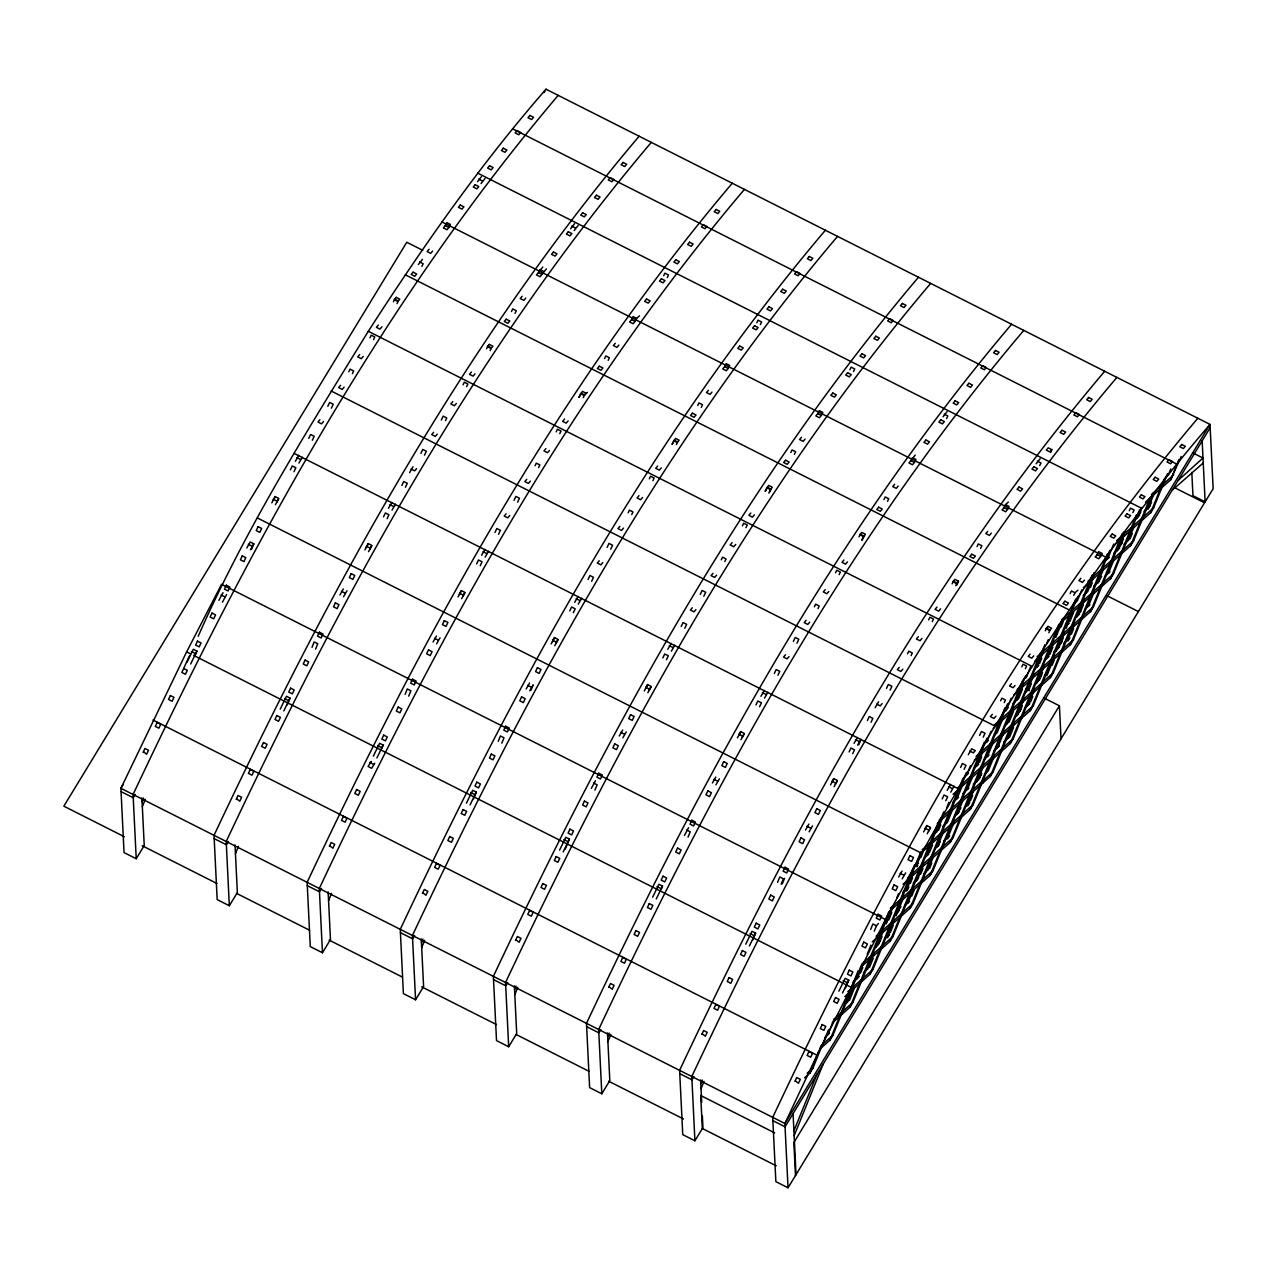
<?xml version="1.0" encoding="UTF-8"?>
<svg xmlns="http://www.w3.org/2000/svg" width="1277" height="1277" viewBox="0 0 1277 1277"><rect width="100%" height="100%" fill="white"/><g stroke="black" fill="none" stroke-linecap="round" stroke-linejoin="round"><path stroke-width="1.5" d="M142.338 806.665L145.307 799.322M235.463 853.674L238.432 846.332M328.572 900.668L331.541 893.341M421.681 947.678L424.666 940.335M514.807 994.687L517.776 987.344M607.916 1041.697L610.885 1034.354M701.041 1088.69L704.01 1081.364M794.15 1135.7L823.138 1064.172M187.096 662.125L193.338 649.259L196.913 651.062L194.87 656.107M190.688 663.944L196.913 651.062M218.878 600.334L222.996 592.672M222.453 602.137L226.588 594.475M246.812 547.977L250.244 542.007L253.82 543.826L251.601 549.27M250.388 549.796L253.82 543.826M271.793 502.867L275.209 496.945M275.385 504.67L278.801 498.748M295.354 461.284L298.754 455.378M298.93 463.088L302.33 457.198M280.222 709.134L286.447 696.268L290.039 698.072L287.309 704.792M283.797 710.954L290.039 698.072M311.987 647.343L314.19 641.948L317.765 643.752L315.579 649.147M339.921 594.986L343.353 589.016M343.513 596.79L346.945 590.82M364.919 549.876L368.335 543.954M368.494 551.68L371.91 545.758M388.463 508.294L391.863 502.388M392.055 510.098L395.455 504.192M409.582 472.698L412.998 466.759M373.331 756.144L379.572 743.278L383.148 745.082L381.791 748.434M376.907 757.947L383.148 745.082M405.112 694.337L407.299 688.957L410.891 690.761L408.688 696.157M433.047 641.996L436.479 636.026M436.622 643.8L440.054 637.83M458.028 596.886L461.444 590.948M461.604 598.69L465.02 592.767M481.589 555.303L484.989 549.397M485.164 557.107L488.564 551.201M579.024 397.307L582.44 391.385L586.015 393.204L584.084 395.471L580.508 393.667M466.44 803.153L472.682 790.287L476.273 792.091L473.544 798.795M470.032 804.957L476.273 792.091M498.222 741.346L500.424 735.967L504 737.771L501.813 743.15M526.156 689.005L529.588 683.035M529.747 690.809L533.163 684.839L530.961 690.282M551.153 643.895L554.553 637.957M554.729 645.699L558.145 639.761M574.698 602.297L578.098 596.407M578.273 604.117L581.689 598.211M672.149 444.316L675.549 438.394L679.141 440.198L677.209 442.48L673.617 440.677M559.565 850.163L565.807 837.281L569.382 839.101L565.28 849.157M563.141 851.967L569.382 839.101M591.347 788.356L595.465 780.694M594.922 790.16L597.109 784.78L593.534 782.961M619.281 735.999L622.713 730.029M622.857 737.819L626.289 731.849M644.262 690.889L647.678 684.967M647.838 692.709L651.254 686.771M667.807 649.307L671.223 643.4M671.399 651.11L674.799 645.22M765.258 491.326L768.674 485.404L772.25 487.207L768.834 493.13M652.675 897.156L658.916 884.291L662.492 886.094L661.135 889.446M656.266 898.976L662.492 886.094M684.456 835.366L688.574 827.688M688.032 837.169L690.234 831.774L686.643 829.97M712.39 783.009L715.822 777.039M715.966 784.812L719.398 778.842M737.372 737.898L740.788 731.976M740.963 739.702L744.379 733.78M760.932 696.316L764.332 690.41M764.508 698.12L767.908 692.214M861.959 540.139L865.375 534.217L861.783 532.413L859.852 534.68L863.444 536.5M745.8 944.166L752.025 931.3L755.617 933.104L752.887 939.808M749.376 945.97L755.617 933.104M777.565 882.359L779.768 876.98L783.344 878.784L781.157 884.179M782.29 883.86L784.525 878.337M805.5 830.018L808.932 824.048M809.091 831.822L812.523 825.852M830.497 784.908L833.913 778.97M834.073 786.712L837.489 780.79M854.042 743.326L857.442 737.42M857.633 745.13L861.033 739.223M858.798 744.73L860.283 741.059M875.16 707.729L878.576 701.791M956.984 584.914L958.484 581.227L954.909 579.407L952.977 581.689L956.553 583.493L958.484 581.227M1050.652 452.521L1051.817 449.616L1048.241 447.812L1046.31 450.095L1049.902 451.898L1051.817 449.616M838.909 991.175L845.151 978.31L848.726 980.113L845.31 988.494M804.542 1077.868L809.873 1073.143L818.796 1051.21M842.485 992.979L848.726 980.113M809.873 1073.143L812.906 1068.163L828.534 1029.725M827.799 1034.769L833.769 1020.115M870.691 929.369L872.877 923.989L876.469 925.793L878.384 923.51M943.703 811.885L893.086 936.296L861.943 963.927L832.955 1035.2L820.999 1045.783L819.547 1049.375L829.922 1040.18L858.176 970.728M874.266 931.188L876.469 925.793M853.818 987.153L847.848 1001.807L844.911 1004.424M857.506 978.054L863.475 963.385M867.179 954.302L870.914 945.124M898.625 877.028L902.057 871.058M849.413 1000.418L853.882 989.42M860.57 972.994L862.805 967.503M832.253 1022.925L849.971 1007.218L888.68 912.049L930.151 875.352L933.168 870.371L986.929 738.282M902.201 878.831L905.632 872.861M849.971 1007.218L852.988 1002.237L891.601 907.356M873.851 954.174L867.897 968.844L863.491 972.755M877.554 945.092L883.524 930.422M886.19 923.862L893.198 906.67M896.885 897.571L898.369 893.932M923.606 831.918L927.022 825.98M869.461 967.455L873.197 958.293M879.869 941.867L882.104 936.36M888.792 919.935L891.777 912.608M844.847 996.571L870.004 974.239L914.571 864.721M927.198 833.721L930.598 827.799M870.004 974.239L873.037 969.259L920.829 851.807M887.93 935.881L893.9 921.212M896.135 915.721L903.573 897.46M913.231 873.707L906.175 891.043L907.692 889.798L908.841 886.972L902.871 892.272M922.09 851.935L916.168 866.508L917.684 865.247L917.046 866.812M947.167 790.319L950.567 784.429M890.245 932.657L893.23 925.33M910.325 883.317L912.56 877.81M920.733 857.729L922.984 852.222M860.49 967.503L890.053 941.277L939.68 819.307M950.742 792.139L954.142 786.233M907.979 902.919L913.199 890.085M923.622 864.497L917.652 879.167L913.247 883.077M927.31 855.398L933.279 840.745M942.203 818.828L936.983 831.646L932.705 835.445M946.672 807.846L948.907 802.355M968.269 754.739L971.701 748.801L975.277 750.605L973.345 752.887L969.77 751.068M911.794 896.023L914.029 890.532M920.701 874.106L922.952 868.599M929.624 852.174L932.609 844.847M938.547 830.258L940.766 824.83M872.239 941.899L910.102 908.314L962.922 778.523M910.102 908.314L913.135 903.334L966.434 772.33M933.248 857.122L928.028 869.956L923.622 873.867M937.685 846.204L943.655 831.535M952.578 809.602L947.358 822.436L942.953 826.347M957.032 798.684L962.954 784.094M966.673 774.979L970.376 765.865M929.592 868.568L931.827 863.06M930.151 875.352L984.344 742.145M948.077 836.994L954.047 822.324M957.734 813.241L962.954 800.408M967.407 789.473L972.627 776.639M977.065 765.721L982.236 753.031M986.658 742.145L991.08 731.274M979.379 762.497L981.63 756.99M903.062 884.195L950.2 842.389L1004.999 707.697M950.2 842.389L953.217 837.409L1007.585 703.803M968.11 804.031L973.345 791.197M983.003 767.429L977.783 780.263L973.377 784.174M987.456 756.511L993.41 741.841M1003.036 718.201L997.114 732.759L994.224 735.329M1006.005 710.922L1011.176 698.2M970.424 800.807L972.675 795.3M979.347 778.874L981.582 773.383M920.302 853.722L970.233 809.426L1022.909 679.987M970.233 809.426L973.266 804.446L1025.479 676.124M983.035 782.881L984.503 779.289M992.708 759.129L994.16 755.537M1002.365 735.376L1003.834 731.785M994.129 756.399L988.159 771.069L985.269 773.639M997.832 747.3L1003.802 732.647M1013.459 708.879L1007.489 723.548L1004.6 726.118M1017.162 699.796L1023.1 685.206M1026.069 677.911L1030.507 666.977M1009.069 722.159L1013.539 711.161M1022.478 689.165L1018.727 698.407L1012.693 703.755M937.254 823.505L990.282 776.464L1040.771 652.387M990.282 776.464L993.314 771.484L1044.841 644.837M1008.207 738.106L1014.177 723.436M1023.835 699.668L1017.881 714.338L1014.944 716.956M1034.258 674.08L1027.538 690.586L1024.601 693.188M1037.211 666.833L1043.101 652.355M1046.773 643.305L1048.241 639.697M1013.507 727.539L1009.772 736.717L1003.802 742.001M1020.179 711.113L1022.43 705.622M1029.102 689.197L1031.353 683.69M1039.526 663.609L1041.761 658.102M953.057 794.31L1010.33 743.501L1058.457 625.219M1010.33 743.501L1013.363 738.521L1061.011 621.372M1028.256 705.143L1034.226 690.474M1043.884 666.706L1037.914 681.375L1034.977 683.977M1047.587 657.623L1053.557 642.954M1055.792 637.446L1063.23 619.169M1030.571 701.919L1032.806 696.412M1039.478 679.987L1042.463 672.66M1049.902 654.399L1052.887 647.056M1061.027 627.055L1063.23 621.644M974.367 760.214L1030.379 710.539L1075.793 598.929M1030.379 710.539L1033.396 705.558L1077.836 596.359M1046.837 675.756L1054.259 657.511M1057.963 648.413L1063.933 633.743M1066.167 628.252L1072.856 611.827M1081.763 589.91L1077.293 600.892L1072.888 604.803M1052.104 665.285L1054.339 659.778M1061.027 643.353L1063.262 637.861M1069.95 621.436L1073.67 612.258M993.155 728.353L1050.412 677.576L1092.058 575.241M1050.412 677.576L1053.445 672.596L1094.118 572.623M1074.308 624.533L1068.338 639.202L1063.933 643.113M1083.981 600.781L1078.011 615.45L1079.576 614.061M1093.639 577.028L1087.669 591.698L1083.263 595.593M1071.403 634.158L1073.638 628.651M1080.326 612.226L1083.311 604.899M1090.734 586.638L1092.234 582.966M1014.018 694.672L1070.461 644.614L1107.351 553.947M1070.461 644.614L1073.494 639.617L1109.825 550.307M1088.387 606.24L1094.357 591.57M1098.06 582.488L1103.28 569.654M1107.718 558.735L1113.688 544.066M1034.849 661.023L1090.51 611.635L1122.371 533.339M1090.51 611.635L1093.543 606.655L1123.999 531.791M1108.436 573.277L1113.656 560.443M1118.093 549.525L1124.063 534.855M1121.158 544.465L1123.393 538.958M1058.617 624.74L1110.559 578.673L1136.562 514.743M1110.559 578.673L1113.576 573.692L1139.627 509.683M1133.705 527.481L1128.469 540.315L1124.063 544.225M1138.142 516.562L1141.877 507.384M1130.049 538.926L1132.284 533.419M1083.375 587.612L1130.592 545.71L1149.923 498.206M1130.592 545.71L1133.625 540.73L1152.955 493.225M1148.518 507.352L1154.488 492.683M1148.071 509.284L1151.583 502.292M1113.608 545.598L1150.641 512.747L1164.704 478.189M1150.641 512.747L1153.674 507.767L1167.561 473.623M1170.801 468.882L1168.567 474.39L1165.63 476.991M1145.533 502.1L1170.69 479.785L1178.863 459.688M1170.69 479.785L1181.161 456.512M142.098 801.717L143.599 798.061M421.442 942.729L422.942 939.074M514.567 989.739L516.052 986.083M607.676 1036.748L609.177 1033.093M700.786 1083.758L702.286 1080.087M793.911 1130.752L817.12 1074.069M183.696 668.541L187.272 670.345L185.436 674.272L181.845 672.468L189.331 655.995M198.19 636.281C245.168 529.62 307.278 430.365 368.303 331.302C422.527 247.1 480.088 164.733 546.013 89.214L1210.005 424.411L1213.15 488.676L1205.137 501.861L1192.957 495.715L1191.808 472.378M1197.826 418.265C1020.674 627.246 888.936 870.499 772.713 1117.359L775.857 1181.64L788.037 1187.786L784.892 1123.505L1210.005 424.411C1080.853 574.458 979.06 745.704 885.52 919.52L221.544 584.339L186.634 651.861L120.9 788.324L124.045 852.589L136.224 858.735L144.237 845.55L141.907 797.902M143.072 752.424L144.924 748.482L148.499 750.285L146.647 754.228L143.647 751.898M273.102 500.424L274.938 496.498L278.53 498.301L276.678 502.244M290.406 469.888L292.257 465.961L295.833 467.765L293.981 471.708M308.747 438.442L310.598 434.515L314.174 436.319L312.322 440.246M327.79 406.357L329.642 402.431L333.217 404.234L331.366 408.177M348.813 371.767L350.058 369.133L353.633 370.953L352.404 373.57M369.963 337.814L371.192 335.197L374.784 337L373.554 339.634M393.444 301.803L394.673 299.185L398.264 300.989L397.035 303.623M418.361 264.531L422.464 259.359M421.937 266.334L423.166 263.716L419.59 261.913M445.545 225.231L446.774 222.597L450.366 224.417L449.137 227.035M477.454 181.749L481.461 176.657M481.03 183.553L485.037 178.461M236.181 799.418L238.033 795.491L241.608 797.295L239.757 801.238L236.772 798.907M366.212 547.434L368.063 543.507L371.639 545.311L369.787 549.238M383.515 516.898L385.367 512.971L388.942 514.775L387.107 518.701M401.856 485.452L403.708 481.509L407.283 483.329L405.447 487.255M420.899 453.367L422.751 449.44L426.342 451.244L424.491 455.171M441.315 420.085L443.167 416.142L446.742 417.962L445.513 420.58M463.088 384.824L464.317 382.206L467.893 384.01L466.664 386.628M486.569 348.813L487.798 346.195L491.374 347.998L490.145 350.616M511.47 311.54L512.7 308.906L516.291 310.726L515.046 313.344M538.671 272.224L542.789 267.037M542.246 274.044L546.364 268.856M570.564 228.759L574.57 223.667M574.139 230.562L578.162 225.47M329.306 846.428L331.142 842.501L334.734 844.305L332.882 848.231L329.881 845.917M374.752 763.247L371.655 768.291L368.079 766.487L371.176 761.443M459.321 594.443L461.173 590.501L464.764 592.32L462.912 596.247M476.64 563.907L478.476 559.98L482.067 561.784L480.216 565.711M494.981 532.461L496.817 528.518L500.408 530.322L498.557 534.265M514.024 500.376L515.876 496.434L519.452 498.253L517.6 502.18M535.047 465.77L536.276 463.152L539.868 464.956L538.639 467.59M556.197 431.834L557.426 429.216L561.018 431.019L559.773 433.637M579.056 397.131L580.907 393.204L584.499 395.008L587.42 392.406M583.254 397.626L584.499 395.008M604.58 358.55L605.825 355.916L609.4 357.736L608.171 360.353M631.78 319.234L633.009 316.616L636.6 318.42L639.49 315.85M635.355 321.038L636.6 318.42M663.673 275.752L664.918 273.134L668.494 274.938L667.264 277.572M422.416 893.437L424.267 889.494L427.843 891.314L425.991 895.241L422.99 892.926M552.446 641.453L554.298 637.51L557.873 639.314L556.022 643.257M569.75 610.917L571.601 606.974L575.177 608.794L573.325 612.721M588.09 579.455L589.942 575.528L593.518 577.332L591.666 581.274M607.134 547.386L608.985 543.443L612.561 545.247L610.725 549.19M628.172 512.779L629.401 510.162L632.977 511.965L631.748 514.583M649.307 478.843L650.552 476.209L654.127 478.029L652.898 480.647M672.181 444.141L674.033 440.198L677.608 442.018L676.379 444.635M697.705 405.543L698.934 402.925L702.51 404.729L701.281 407.363M724.889 366.244L726.134 363.626L729.71 365.43L728.481 368.047M756.798 322.762L758.027 320.144L761.603 321.948L760.374 324.566M515.525 940.447L517.377 936.504L520.968 938.308L519.116 942.25L516.116 939.92M645.555 688.447L647.407 684.52L650.983 686.324L649.147 690.266M662.859 657.926L664.71 653.984L668.302 655.787L666.45 659.73M681.2 626.464L683.051 622.538L686.643 624.341L684.791 628.268M700.259 594.38L702.111 590.453L705.686 592.257L703.835 596.199M721.282 559.789L722.511 557.171L726.102 558.975L724.857 561.593M742.432 525.837L743.661 523.219L747.237 525.023L746.007 527.656M765.29 491.15L767.142 487.207L770.717 489.011L769.488 491.645M790.814 452.553L792.043 449.935L795.635 451.739L794.406 454.357M818.014 413.253L819.243 410.619L822.819 412.439L821.59 415.057M849.907 369.771L851.136 367.153L854.728 368.957L853.499 371.575M608.65 987.44L610.502 983.513L614.077 985.317L612.226 989.26L609.225 986.929M738.681 735.456L740.516 731.529L744.108 733.333L742.256 737.26M755.984 704.92L757.836 700.993L761.411 702.797L759.56 706.74M774.325 673.474L776.177 669.531L779.752 671.351L777.901 675.278M793.368 641.389L795.22 637.462L798.795 639.266L796.944 643.193M814.391 606.798L815.636 604.165L819.211 605.984L817.982 608.602M835.541 572.846L836.77 570.228L840.362 572.032L839.133 574.666M859.022 536.835L860.251 534.217L863.843 536.021L861.991 539.963M883.939 499.562L885.169 496.945L888.744 498.748L887.515 501.366M911.124 460.247L915.258 455.059M914.715 462.066L915.944 459.433L912.369 457.629M943.033 416.781L947.039 411.689M946.608 418.585L947.837 415.967L944.262 414.147M701.759 1034.45L703.611 1030.523L707.187 1032.327L705.351 1036.254L702.35 1033.939M831.79 782.466L833.642 778.523L837.217 780.343L835.366 784.27M849.093 751.93L850.945 748.003L854.521 749.807L852.685 753.733M867.434 720.483L869.286 716.541L872.861 718.344L871.026 722.287M886.493 688.399L888.329 684.456L891.921 686.276L890.069 690.203M907.516 653.792L908.745 651.174L912.321 652.978L911.092 655.612M928.666 619.856L929.895 617.238L933.471 619.042L932.242 621.66M952.147 583.844L953.376 581.227L956.952 583.03L955.723 585.648M977.049 546.572L978.278 543.938L981.869 545.758L980.624 548.376M1003.626 508.565L1005.478 504.638L1008.367 502.069M1007.824 509.06L1009.053 506.442L1005.478 504.638M1036.142 463.774L1040.148 458.698M1039.717 465.594L1040.963 462.96L1037.371 461.157M794.885 1081.459L796.72 1077.533L800.312 1079.336L798.46 1083.263L795.459 1080.949M885.52 919.52L816.977 1055.217L784.892 1123.505L120.9 788.324L122.975 784.924M924.899 829.475L926.751 825.533L930.342 827.336L928.491 831.279M942.218 798.939L944.054 794.996L947.646 796.816L945.794 800.743M960.559 767.477L962.395 763.55L965.987 765.354L964.135 769.297M979.603 735.408L981.454 731.466L985.03 733.269L983.178 737.212M1000.625 700.802L1001.854 698.184L1005.446 699.988L1004.217 702.605M1021.776 666.865L1023.005 664.232L1026.596 666.051L1025.351 668.669M1045.256 630.854L1046.486 628.22L1050.077 630.04L1048.832 632.658M1070.158 593.566L1071.403 590.948L1074.979 592.751L1077.868 590.197M1073.749 595.385L1074.979 592.751M1096.751 555.575L1098.587 551.648L1102.179 553.452L1100.934 556.07M1129.267 510.784L1130.496 508.166L1134.072 509.97L1132.843 512.588M543.954 92.614L546.013 89.214M135.25 794.47L133.239 797.758L121.06 791.612M228.36 841.479L226.364 844.767L214.185 838.622M639.138 136.224C461.987 345.221 330.248 588.474 214.025 835.334L217.17 899.599L229.333 905.744L237.362 892.559L235.032 844.911M321.485 888.473L319.473 891.777L307.294 885.631M732.248 183.234C555.096 392.215 423.357 635.467 307.134 882.327L310.279 946.608L322.458 952.754L330.472 939.569L328.141 891.921M414.594 935.482L412.583 938.787L400.419 932.641M825.373 230.243C648.205 439.224 516.483 682.477 400.26 929.337L403.388 993.618L415.568 999.763L423.597 986.578L421.266 938.93M507.703 982.492L505.708 985.78L493.529 979.635M918.482 277.237C741.33 486.234 609.592 729.486 493.369 976.346L496.514 1040.611L508.693 1046.757L516.706 1033.572L514.376 985.94M600.828 1029.501L598.817 1032.79L586.638 1026.644M1011.592 324.246C834.44 533.243 702.701 776.496 586.478 1023.356L589.623 1087.621L601.802 1093.766L609.815 1080.581L607.485 1032.933M693.938 1076.495L691.942 1079.799L679.763 1073.654M1104.717 371.256C927.565 580.237 795.826 823.489 679.603 1070.349L682.748 1134.63L694.911 1140.776L702.941 1127.591L702.366 1115.922M856.5 979.587L858.559 976.187M876.15 947.263L880.284 940.463M895.8 914.939L900.971 906.447M916.487 880.922L918.562 877.522M937.174 846.906L940.271 841.798M956.824 814.582L960.958 807.782M976.474 782.274L981.646 773.766M997.161 748.242L999.237 744.842M1016.827 715.934L1020.962 709.134M1036.477 683.61L1041.649 675.102M1056.127 651.286L1062.336 641.086M1076.814 617.27L1080.949 610.47M1097.502 583.254L1101.636 576.454M1117.152 550.93L1122.323 542.438M1136.801 518.622L1140.936 511.806M887.483 937.813L889.51 934.493L884.993 938.483M947.614 838.925L949.641 835.605L943.671 840.904M967.663 805.963L969.69 802.642L965.173 806.633M1067.891 641.134L1069.903 637.814M829.922 1040.18L832.955 1035.2M890.053 941.277L893.086 936.296M1210.165 427.699L785.052 1126.809L772.872 1120.663M1043.564 697.801L1059.415 705.814L793.847 1142.548L795.459 1175.51M788.037 1187.786L1204.53 502.787L1174.425 487.591M558.193 95.36C381.041 304.357 249.302 547.61 133.079 794.47L136.224 858.735M429.056 249.254L427.125 251.537L430.7 253.341L432.632 251.074M378.327 325.028L376.396 327.311L379.971 329.115L381.903 326.848M359.651 354.623L357.72 356.906L361.295 358.709L363.227 356.443M340.528 385.319L338.597 387.585L342.188 389.405L344.12 387.123M319.889 419.75L317.957 422.033L321.533 423.836L323.464 421.57M651.318 142.37C474.15 351.367 342.428 594.619 226.205 841.479L229.333 905.744M522.165 296.264L520.234 298.547L523.825 300.35L525.741 298.068M471.436 372.038L469.505 374.321L473.097 376.124L475.012 373.842M452.76 401.632L450.829 403.915L454.42 405.719L456.352 403.436M433.653 432.312L431.722 434.595L435.297 436.399L437.229 434.132M416.589 468.563L414.658 470.846L411.066 469.042M744.427 189.379C567.275 398.36 435.537 641.613 319.314 888.473L322.458 952.754M615.275 343.274L613.359 345.556L616.935 347.36L618.866 345.077M564.546 419.048L562.63 421.33L566.206 423.134L568.137 420.851M545.886 448.642L543.954 450.925L547.53 452.728L549.461 450.446M526.762 479.322L524.831 481.605L528.407 483.408L530.338 481.126M506.123 513.769L504.192 516.052L507.767 517.855L509.699 515.573M837.536 236.389C660.385 445.37 528.646 688.622 412.423 935.482L415.568 999.763M708.4 390.283L706.468 392.55L710.044 394.37L711.975 392.087M657.671 466.057L655.74 468.34L659.315 470.144L661.247 467.861M638.995 495.652L637.063 497.934L640.639 499.738L642.57 497.455M619.872 526.332L617.94 528.614L621.532 530.418L623.463 528.135M599.232 560.779L597.301 563.045L600.876 564.865L602.808 562.582M930.662 283.382C753.51 492.379 621.771 735.632 505.548 982.492L508.693 1046.757M801.509 437.277L799.578 439.559L803.169 441.363L805.101 439.096M750.78 513.051L748.849 515.333L752.44 517.153L754.372 514.87M732.104 542.645L730.189 544.928L733.764 546.748L735.696 544.465M712.997 573.341L711.066 575.608L714.641 577.427L716.573 575.145M692.342 607.772L690.426 610.055L694.002 611.859L695.933 609.592M1023.771 330.392C846.619 539.389 714.881 782.641 598.658 1029.501L601.802 1093.766M894.634 484.286L892.703 486.569L896.278 488.373L898.21 486.09M843.905 560.06L841.974 562.343L845.55 564.147L847.481 561.88M825.229 589.655L823.298 591.937L826.873 593.741L828.805 591.474M806.106 620.335L804.175 622.617L807.766 624.437L809.698 622.154M785.467 654.782L783.535 657.064L787.111 658.868L789.042 656.586M1116.896 377.401C939.728 586.382 808.006 829.651 691.783 1076.495L694.911 1140.776M987.744 531.296L985.812 533.578L989.404 535.382L991.319 533.1M937.015 607.07L935.083 609.352L938.675 611.156L940.59 608.874M918.339 636.664L916.407 638.947L919.999 640.751L921.93 638.468M899.231 667.344L897.3 669.627L900.876 671.431L902.807 669.148M882.168 703.595L880.236 705.878L876.645 704.074M1080.869 578.305L1078.937 580.572L1082.513 582.392L1084.444 580.109M1030.124 654.079L1028.208 656.362L1031.784 658.166L1033.716 655.883M1011.464 683.674L1009.532 685.957L1013.108 687.76L1015.039 685.478M992.341 714.354L990.409 716.636L993.985 718.44L995.916 716.158M1178.096 480.439L1202.982 458.028L1192.558 452.76M1151.391 494.614L1173.723 474.805M1135.205 519.164L1139.707 515.174M1144.112 511.263L1150.082 505.963M1116.625 540.634L1153.674 507.767M1103.312 562.63L1109.282 557.331M1113.688 553.436L1119.674 548.136M1087.956 581.243L1133.625 540.73M1093.655 586.398L1099.625 581.099M1105.499 575.879L1110 571.888M1061.81 619.632L1113.576 573.692M1054.275 636.505L1057.244 633.871M1064.699 627.262L1069.2 623.272M1085.45 608.842L1089.951 604.851M1037.004 656.809L1093.543 606.655M1023.946 678.582L1026.9 675.98M1034.258 669.435L1038.776 665.429M1044.65 660.225L1049.151 656.234M1053.557 652.324L1059.527 647.024M1017.226 689.532L1073.494 639.617M1003.77 711.672L1008.239 707.713M1045.352 674.783L1048.289 672.165M993.953 725.352L1053.445 672.596M984.104 744.299L988.43 740.452M1025.319 707.745L1029.821 703.739M976.107 756.383L1033.396 705.558M964.151 777.182L968.461 773.351M974.207 768.259L978.645 764.332M984.519 759.113L989.021 755.122M993.49 751.163L999.396 745.912M957.686 787.893L1013.363 738.521M952.706 802.515L958.596 797.295M963.002 793.384L968.972 788.085M940.431 818.397L993.314 771.484M954.797 815.843L959.298 811.837M922.026 849.907L973.266 804.446M914.077 867.147L918.498 863.22M924.372 858.016L928.89 854.01M934.748 848.806L939.265 844.815M907.66 877.826L953.217 837.409M890.356 908.362L933.168 870.371M884.291 923.941L887.228 921.34M894.666 914.731L899.168 910.74M905.042 905.521L909.543 901.53M876.07 936.217L913.135 903.334M874.617 947.694L879.119 943.703M853.1 981.965L859.086 976.666M847.784 991.67L873.037 969.259M833.705 1019.333L852.988 1002.237M824.862 1037.387L829.364 1033.38M807.208 1073.223L812.906 1068.163M1172.078 490.336L1203.237 462.976M371.096 761.651L369.931 762.545L373.507 764.348M512.524 128.785L1176.516 463.982M477.726 173.145L1141.718 508.342M478.683 179.115L482.259 180.935M571.793 226.125L575.384 227.929M539.9 269.607L543.475 271.41M441.906 221.943L1105.882 557.139M422.767 250.324L406.772 242.247L63.85 806.186L124.38 836.754M1087.03 585.648L1090.574 587.436M1106.521 595.481L1138.382 611.555M405.336 274.81L1069.312 609.991M766.743 487.686L770.318 489.49M368.303 331.302L1032.295 666.482M1025.942 688.91L1029.47 690.697M331.126 390.985L995.118 726.166M294.077 453.383L958.053 788.563M296.823 457.661L300.414 459.465M389.948 504.67L393.524 506.474M483.057 551.68L486.633 553.484M576.166 598.674L579.758 600.493M669.292 645.683L672.867 647.487M762.401 692.693L765.992 694.496M855.526 739.702L859.102 741.506M948.635 786.696L952.211 788.516M273.278 499.227L276.87 501.031M366.403 546.221L369.979 548.041M459.512 593.23L463.088 595.034M552.638 640.24L556.213 642.044M645.747 687.249L649.323 689.053M738.856 734.259L742.448 736.063M831.981 781.253L835.557 783.072M925.091 828.262L928.682 830.066M257.443 517.999L921.435 853.18M248.313 544.289L251.888 546.093M341.422 591.299L345.013 593.103M434.547 638.308L438.123 640.112M527.656 685.302L531.248 687.122M620.782 732.312L624.357 734.115M713.891 779.321L717.466 781.125M807 826.331L810.592 828.134M900.125 873.324L903.701 875.144M221.065 594.938L224.656 596.758M191.406 651.541L194.998 653.345M284.532 698.551L288.107 700.355M377.641 745.56L381.216 747.364M470.75 792.554L474.342 794.374M563.875 839.564L567.451 841.367M656.985 886.573L660.576 888.377M750.11 933.583L753.685 935.387M843.219 980.576L846.795 982.396M186.634 651.861L190.193 653.648M193.593 655.372L850.61 987.041M153.001 720.036L816.977 1055.217M774.628 1132.859L700.722 1095.538L702.334 1128.501L776.24 1165.805M142.194 845.741L216.962 883.492M236.548 893.373L309.545 930.215M329.131 940.111L402.127 976.953M421.713 986.85L496.482 1024.585M516.068 1034.482L589.064 1071.323M608.65 1081.22L683.434 1118.955M1202.152 440.884L1205.137 501.861M1059.415 705.814L1061.027 738.776M793.065 1113.624L796.05 1174.601M700.61 1079.943L701.696 1102.306M157.151 722.447L155.299 726.39L158.891 728.193L160.726 724.251L157.151 722.447M170.384 695.534L168.532 699.461L172.108 701.281L173.959 697.338L170.384 695.534M197.472 641.134L195.62 645.061L199.212 646.88L201.048 642.938L197.472 641.134M211.966 613.088L210.13 617.014L213.706 618.834L215.558 614.891L211.966 613.088M226.284 585.201L224.433 589.144L228.024 590.948L229.876 587.021L226.284 585.201M242.263 555.862L240.411 559.789L243.987 561.593L245.838 557.666L242.263 555.862M258.066 526.651L256.23 530.578L259.806 532.381L261.657 528.455L258.066 526.651M250.26 769.456L248.424 773.383L252 775.203L253.852 771.26L250.26 769.456M263.493 742.544L261.641 746.47L265.233 748.274L267.069 744.347L263.493 742.544M276.806 715.535L274.97 719.478L278.546 721.282L280.397 717.355L276.806 715.535M290.597 688.143L288.746 692.07L292.321 693.874L294.173 689.947L290.597 688.143M305.091 660.097L303.24 664.024L306.815 665.828L308.667 661.901L305.091 660.097M319.41 632.211L317.558 636.154L321.134 637.957L322.985 634.015L319.41 632.211M335.372 602.856L333.52 606.798L337.112 608.602L338.964 604.675L335.372 602.856M351.191 573.644L349.339 577.587L352.915 579.391L354.767 575.464L351.191 573.644M343.385 816.466L341.534 820.393L345.109 822.196L346.961 818.27L343.385 816.466M356.602 789.537L354.767 793.48L358.342 795.284L360.194 791.357L356.602 789.537M383.707 735.137L381.855 739.08L385.446 740.883L387.282 736.957L383.707 735.137M398.201 707.091L396.349 711.034L399.94 712.837L401.792 708.911L398.201 707.091M412.519 679.22L410.667 683.147L414.259 684.967L416.094 681.024L412.519 679.22M428.497 649.865L426.646 653.792L430.221 655.612L432.073 651.669L428.497 649.865M444.3 620.654L442.449 624.597L446.04 626.4L447.892 622.458L444.3 620.654M436.495 863.46L434.643 867.402L438.234 869.206L440.086 865.279L436.495 863.46M449.727 836.547L447.876 840.489L451.451 842.293L453.303 838.351L449.727 836.547M463.04 809.554L461.189 813.481L464.78 815.301L466.632 811.358L463.04 809.554M476.816 782.147L474.98 786.089L478.556 787.893L480.407 783.95L476.816 782.147M491.326 754.1L489.474 758.043L493.05 759.847L494.901 755.904L491.326 754.1M505.628 726.23L503.792 730.157L507.368 731.96L509.22 728.034L505.628 726.23M521.607 696.875L519.755 700.802L523.347 702.605L525.182 698.679L521.607 696.875M537.425 667.663L535.574 671.59L539.149 673.41L541.001 669.467L537.425 667.663M529.62 910.469L527.768 914.412L531.344 916.216L533.195 912.273L529.62 910.469M542.837 883.556L540.985 887.483L544.577 889.303L546.428 885.36L542.837 883.556M556.165 856.564L554.314 860.49L557.889 862.294L559.741 858.367L556.165 856.564M569.941 829.156L568.089 833.083L571.665 834.903L573.517 830.96L569.941 829.156M584.435 801.11L582.583 805.037L586.175 806.856L588.011 802.914L584.435 801.11M598.753 773.223L596.902 777.166L600.477 778.97L602.329 775.043L598.753 773.223M614.716 743.884L612.88 747.811L616.456 749.615L618.307 745.688L614.716 743.884M630.535 714.673L628.683 718.6L632.275 720.404L634.11 716.477L630.535 714.673M622.729 957.479L620.877 961.405L624.469 963.225L626.305 959.282L622.729 957.479M635.962 930.566L634.11 934.493L637.686 936.296L639.538 932.37L635.962 930.566M649.275 903.557L647.423 907.5L651.015 909.304L652.85 905.377L649.275 903.557M663.05 876.166L661.199 880.092L664.79 881.896L666.642 877.969L663.05 876.166M677.56 848.12L675.709 852.046L679.284 853.85L681.136 849.923L677.56 848.12M691.863 820.233L690.011 824.176L693.603 825.98L695.454 822.037L691.863 820.233M707.841 790.878L705.989 794.821L709.565 796.625L711.417 792.698L707.841 790.878M723.644 761.667L721.808 765.609L725.384 767.413L727.236 763.486L723.644 761.667M715.838 1004.488L714.003 1008.415L717.578 1010.219L719.43 1006.292L715.838 1004.488M729.071 977.575L727.22 981.502L730.811 983.306L732.647 979.379L729.071 977.575M742.384 950.567L740.548 954.51L744.124 956.313L745.976 952.371L742.384 950.567M756.176 923.159L754.324 927.102L757.899 928.906L759.751 924.979L756.176 923.159M770.669 895.113L768.818 899.056L772.393 900.86L774.245 896.933L770.669 895.113M784.988 867.243L783.136 871.169L786.712 872.989L788.563 869.046L784.988 867.243M800.95 837.888L799.099 841.83L802.69 843.634L804.542 839.691L800.95 837.888M816.769 808.676L814.918 812.619L818.493 814.423L820.345 810.496L816.769 808.676M808.964 1051.482L807.112 1055.425L810.687 1057.228L812.539 1053.302L808.964 1051.482M822.18 1024.569L820.345 1028.512L823.92 1030.316L825.772 1026.389L822.18 1024.569M835.509 997.576L833.658 1001.503L837.233 1003.323L839.085 999.38L835.509 997.576M849.285 970.169L847.433 974.112L851.025 975.915L852.86 971.973L849.285 970.169M863.779 942.123L861.943 946.065L865.519 947.869L867.37 943.942L863.779 942.123M878.097 914.252L876.245 918.179L879.837 919.983L881.673 916.056L878.097 914.252M894.076 884.897L892.224 888.824L895.8 890.644L897.651 886.701L894.076 884.897M909.878 855.686L908.027 859.613L911.618 861.432L913.47 857.49L909.878 855.686M517.105 130.637L515.174 132.92L518.765 134.739L520.697 132.457L517.105 130.637M529.923 115.441L527.992 117.723L531.583 119.527L533.515 117.245L529.923 115.441M503.33 148.212L501.398 150.494L504.974 152.298L506.905 150.016L503.33 148.212M489.554 165.771L487.622 168.053L491.198 169.857L493.13 167.59L489.554 165.771M475.188 184.75L473.256 187.033L476.848 188.836L478.779 186.57L475.188 184.75M460.311 205.022L458.379 207.305L461.971 209.109L463.902 206.826L460.311 205.022M445.29 225.646L443.358 227.913L446.95 229.732L448.881 227.45L445.29 225.646M413.094 272.193L411.162 274.459L414.738 276.279L416.669 273.996L413.094 272.193M396.205 297.381L394.274 299.664L397.865 301.468L399.781 299.185L396.205 297.381M610.23 177.647L608.299 179.929L611.875 181.733L613.806 179.45L610.23 177.647M623.048 162.45L621.117 164.733L624.692 166.537L626.624 164.254L623.048 162.45M596.439 195.221L594.507 197.488L598.099 199.308L600.03 197.025L596.439 195.221M582.663 212.78L580.732 215.063L584.323 216.867L586.239 214.584L582.663 212.78M568.313 231.76L566.381 234.042L569.957 235.846L571.888 233.563L568.313 231.76M553.436 252.032L551.504 254.315L555.08 256.118L557.011 253.836L553.436 252.032M538.415 272.639L536.484 274.922L540.059 276.726L541.991 274.459L538.415 272.639M506.203 319.186L504.271 321.469L507.863 323.273L509.794 321.006L506.203 319.186M489.33 344.391L487.399 346.658L490.975 348.477L492.906 346.195L489.33 344.391M703.34 224.656L701.408 226.939L704.984 228.743L706.915 226.46L703.34 224.656M716.158 209.46L714.226 211.727L717.818 213.546L719.733 211.264L716.158 209.46M689.564 242.215L687.633 244.498L691.208 246.317L693.14 244.035L689.564 242.215M675.772 259.79L673.857 262.072L677.433 263.876L679.364 261.593L675.772 259.79M661.422 278.769L659.491 281.052L663.082 282.855L665.014 280.573L661.422 278.769M646.545 299.041L644.614 301.308L648.205 303.128L650.121 300.845L646.545 299.041M631.524 319.649L629.593 321.932L633.184 323.735L635.1 321.453L631.524 319.649M599.328 366.196L597.397 368.478L600.972 370.282L602.904 367.999L599.328 366.196M796.449 271.666L794.533 273.948L798.109 275.752L800.04 273.47L796.449 271.666M809.267 256.454L807.351 258.736L810.927 260.54L812.858 258.273L809.267 256.454M782.673 289.225L780.742 291.507L784.333 293.311L786.249 291.028L782.673 289.225M768.898 306.799L766.966 309.082L770.542 310.886L772.473 308.603L768.898 306.799M754.547 325.779L752.616 328.045L756.192 329.865L758.123 327.582L754.547 325.779M739.654 346.035L737.739 348.318L741.314 350.121L743.246 347.855L739.654 346.035M724.65 366.659L722.718 368.941L726.294 370.745L728.225 368.462L724.65 366.659M692.437 413.205L690.506 415.488L694.081 417.292L696.013 415.009L692.437 413.205M889.574 318.675L887.643 320.942L891.218 322.762L893.15 320.479L889.574 318.675M902.392 303.463L900.461 305.746L904.036 307.549L905.968 305.267L902.392 303.463M875.799 336.234L873.867 338.517L877.443 340.32L879.374 338.038L875.799 336.234M862.007 353.793L860.075 356.075L863.667 357.895L865.598 355.613L862.007 353.793M847.657 372.772L845.725 375.055L849.301 376.859L851.232 374.592L847.657 372.772M832.78 393.045L830.848 395.327L834.424 397.131L836.355 394.848L832.78 393.045M817.759 413.668L815.827 415.935L819.403 417.755L821.334 415.472L817.759 413.668M785.547 460.215L783.631 462.482L787.207 464.301L789.138 462.019L785.547 460.215M982.683 365.669L980.752 367.952L984.344 369.755L986.275 367.489L982.683 365.669M995.501 350.473L993.57 352.755L997.161 354.559L999.093 352.276L995.501 350.473M968.908 383.244L966.976 385.526L970.552 387.33L972.483 385.047L968.908 383.244M955.132 400.802L953.201 403.085L956.776 404.889L958.708 402.606L955.132 400.802M940.766 419.782L938.85 422.064L942.426 423.868L944.357 421.586L940.766 419.782M925.889 440.054L923.957 442.337L927.549 444.141L929.48 441.858L925.889 440.054M910.868 460.662L908.937 462.944L912.528 464.748L914.46 462.482L910.868 460.662M878.672 507.208L876.74 509.491L880.316 511.295L882.247 509.028L878.672 507.208M1075.809 412.679L1073.877 414.961L1077.453 416.765L1079.384 414.482L1075.809 412.679M1088.627 397.482L1086.695 399.749L1090.271 401.569L1092.202 399.286L1088.627 397.482M1062.017 430.253L1060.086 432.52L1063.677 434.34L1065.609 432.057L1062.017 430.253M1033.891 466.791L1031.96 469.074L1035.535 470.878L1037.467 468.595L1033.891 466.791M1019.014 487.064L1017.083 489.33L1020.658 491.15L1022.59 488.868L1019.014 487.064M1003.993 507.671L1002.062 509.954L1005.637 511.758L1007.569 509.475L1003.993 507.671M971.781 554.218L969.85 556.501L973.441 558.304L975.373 556.022L971.781 554.218M1181.736 444.476L1179.804 446.758L1183.396 448.562L1185.311 446.296L1181.736 444.476M1168.918 459.688L1166.986 461.971L1170.578 463.774L1172.494 461.492L1168.918 459.688M1155.142 477.247L1153.211 479.529L1156.786 481.333L1158.718 479.067L1155.142 477.247M1141.351 494.822L1139.435 497.104L1143.011 498.908L1144.942 496.625L1141.351 494.822M1127 513.801L1125.069 516.068L1128.66 517.887L1130.592 515.605L1127 513.801M1112.123 534.057L1110.192 536.34L1113.783 538.16L1115.699 535.877L1112.123 534.057M1097.103 554.681L1095.171 556.964L1098.763 558.767L1100.694 556.485L1097.103 554.681M1064.906 601.228L1062.975 603.51L1066.55 605.314L1068.482 603.031L1064.906 601.228M1048.018 626.416L1046.086 628.699L1049.662 630.503L1051.594 628.22L1048.018 626.416"/></g></svg>
